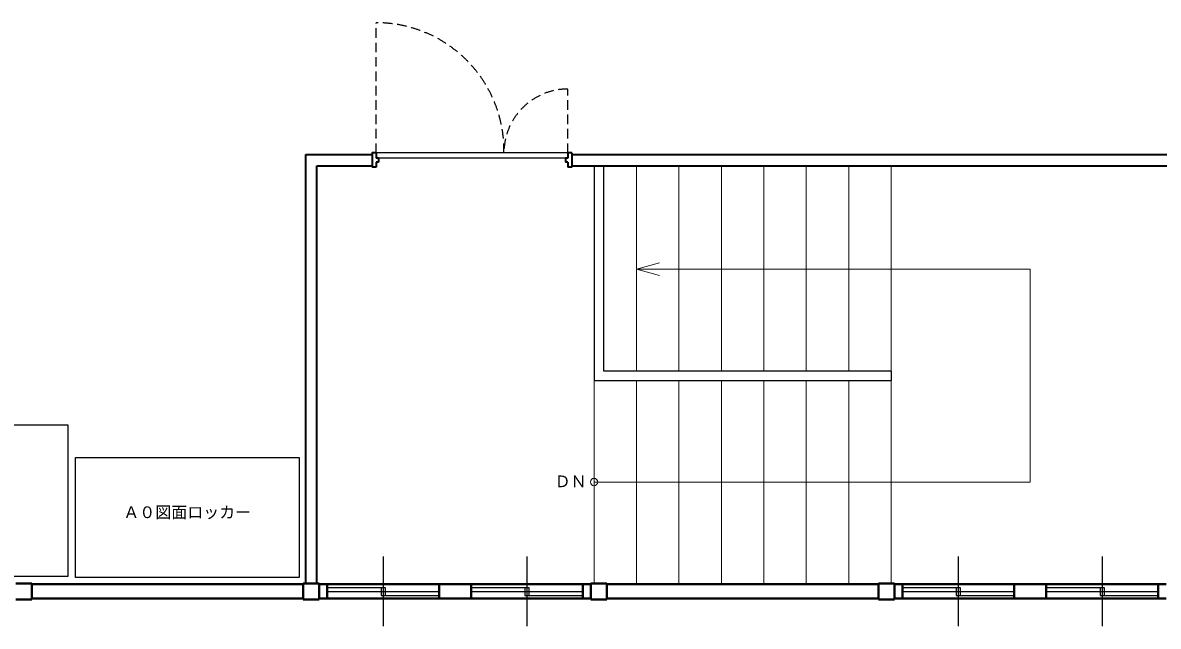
# Model space of a CAD drawing. Units: millimetres at full size, sheet at 1:50; details may follow other scales. Extents: x -14675 to 15005, y -12610 to 11367.
# Drawn here: x -355 to 6753, y 609 to 4388 of the extents above; entities that cross this region are included whole.
import ezdxf
from ezdxf.enums import TextEntityAlignment as Align

# ---------------------------------------------------------------- set-up
doc = ezdxf.new("R2010")
doc.units = ezdxf.units.MM
doc.header["$LTSCALE"] = 50
doc.linetypes.add('DASHED1', pattern=[1.8, 1.2, -0.6])
for name, color, linetype, lineweight in [('0-2', 2, 'Continuous', 40), ('0-3', 7, 'Continuous', 25), ('0-4', 7, 'Continuous', 25), ('0-F', 4, 'Continuous', 18)]:
    doc.layers.add(name, color=color, linetype=linetype, lineweight=lineweight)
doc.styles.add('ＭＳ ゴシック', font='')
doc.styles.get('ＭＳ ゴシック').set_extended_font_data('MS Gothic')

msp = doc.modelspace()

# ---------------------------------------------------------------- linework, layer by layer
at = {"layer": '0-2', "color": 7, "lineweight": 25}
for p, q in [((1901.41, 1045.61), (1901.41, 609.36)), ((2801.41, 1045.61), (2801.41, 609.36)), ((5501.41, 1045.61), (5501.41, 609.36)), ((6401.41, 1045.61), (6401.41, 609.36)), ((1551.41, 852.49), (1913.91, 852.49)), ((1551.41, 827.49), (2251.41, 827.49)), ((1888.91, 852.49), (1888.91, 802.49)), ((1888.91, 802.49), (2251.41, 802.49)), ((1913.91, 852.49), (1913.91, 802.49)), ((2451.41, 852.49), (2813.91, 852.49)), ((2451.41, 827.49), (3151.41, 827.49)), ((2788.91, 852.49), (2788.91, 802.49)), ((2788.91, 802.49), (3151.41, 802.49)), ((2813.91, 852.49), (2813.91, 802.49)), ((5151.41, 852.49), (5513.91, 852.49)), ((5151.41, 827.49), (5851.41, 827.49)), ((5488.91, 852.49), (5488.91, 802.49)), ((5488.91, 802.49), (5851.41, 802.49)), ((5513.91, 852.49), (5513.91, 802.49)), ((6051.41, 852.49), (6413.91, 852.49)), ((6051.41, 827.49), (6751.41, 827.49)), ((6388.91, 852.49), (6388.91, 802.49)), ((6388.91, 802.49), (6751.41, 802.49)), ((6413.91, 852.49), (6413.91, 802.49))]:
    msp.add_line(p, q, dxfattribs=at)
at = {"layer": '0-2'}
for p, q in [((-398.59, 877.49), (-298.59, 877.49)), ((-298.59, 872.49), (-298.59, 877.49)), ((1401.41, 872.49), (-298.59, 872.49)), ((1401.41, 872.49), (1401.41, 877.49)), ((1401.41, 877.49), (1501.41, 877.49)), ((1501.41, 872.49), (1501.41, 877.49)), ((3201.41, 872.49), (1501.41, 872.49)), ((1551.41, 872.49), (1551.41, 782.49)), ((2251.41, 872.49), (2251.41, 782.49)), ((2451.41, 872.49), (2451.41, 782.49)), ((3151.41, 872.49), (3151.41, 782.49)), ((3201.41, 872.49), (3201.41, 877.49)), ((3201.41, 877.49), (3301.41, 877.49)), ((3301.41, 872.49), (3301.41, 877.49)), ((5001.41, 872.49), (3301.41, 872.49)), ((5001.41, 872.49), (5001.41, 877.49)), ((5001.41, 877.49), (5101.42, 877.49)), ((5101.42, 872.49), (5101.42, 877.49)), ((6801.42, 872.49), (5101.42, 872.49)), ((5151.42, 872.49), (5151.42, 782.49)), ((5851.41, 872.49), (5851.41, 782.49)), ((6051.41, 872.49), (6051.41, 782.49)), ((6751.41, 872.49), (6751.41, 782.49)), ((1401.41, 782.49), (-298.59, 782.49)), ((3201.41, 782.49), (1501.41, 782.49)), ((5001.41, 782.49), (3301.41, 782.49)), ((6801.42, 782.49), (5101.42, 782.49)), ((-298.59, 777.49), (-398.59, 777.49)), ((1501.41, 777.49), (1401.41, 777.49)), ((3301.41, 777.49), (3201.41, 777.49)), ((5101.42, 777.49), (5001.41, 777.49))]:
    msp.add_line(p, q, dxfattribs=at)
for points in [[(-298.59, 872.49), (-298.59, 782.49), (-298.59, 777.49)], [(1401.41, 872.49), (1401.41, 782.49), (1401.41, 777.49)], [(1501.41, 872.49), (1501.41, 782.49), (1501.41, 777.49)], [(3201.41, 872.49), (3201.41, 782.49), (3201.41, 777.49)], [(3301.41, 872.49), (3301.41, 782.49), (3301.41, 777.49)], [(5001.41, 872.49), (5001.41, 782.49), (5001.41, 777.49)], [(5101.42, 872.49), (5101.42, 782.49), (5101.42, 777.49)]]:
    msp.add_lwpolyline(points, dxfattribs=at)
at = {"layer": '0-3', "linetype": 'DASHED1'}
for p, q in [((1857.55, 3572.49), (1857.55, 4387.63)), ((3057.55, 3572.49), (3057.55, 3972.49))]:
    msp.add_line(p, q, dxfattribs=at)
at = {"layer": '0-3', "color": 3, "lineweight": 35}
for p, q in [((1416.41, 3562.49), (1832.55, 3562.49)), ((1416.41, 877.49), (1416.41, 3562.49)), ((1857.55, 3572.49), (1857.55, 3539.49)), ((3082.55, 3572.49), (3057.55, 3572.49)), ((3057.55, 3572.49), (3057.55, 3539.49)), ((3082.55, 3572.49), (3082.55, 3482.49)), ((3082.55, 3562.49), (7751.42, 3562.49)), ((1486.41, 3492.49), (1832.55, 3492.49)), ((1486.41, 877.49), (1486.41, 3492.49)), ((1872.55, 3539.49), (1857.55, 3539.49)), ((1857.55, 3515.49), (1857.55, 3482.49)), ((1872.55, 3515.49), (1857.55, 3515.49)), ((1872.55, 3539.49), (1872.55, 3515.49)), ((3042.55, 3539.49), (3042.55, 3515.49)), ((3057.55, 3539.49), (3042.55, 3539.49)), ((3057.55, 3515.49), (3042.55, 3515.49)), ((3057.55, 3515.49), (3057.55, 3482.49)), ((3082.55, 3492.49), (7751.42, 3492.49)), ((1857.55, 3482.49), (1832.55, 3482.49)), ((3082.55, 3482.49), (3057.55, 3482.49))]:
    msp.add_line(p, q, dxfattribs=at)
at = {"layer": '0-3'}
for p, q in [((3057.55, 3572.49), (1857.55, 3572.49)), ((1857.55, 3542.49), (3057.55, 3542.49)), ((3221.41, 3492.49), (3221.41, 2147.49)), ((3281.41, 3492.49), (3281.41, 2207.49)), ((3281.41, 2207.49), (5081.42, 2207.49)), ((5081.42, 2207.49), (5081.42, 2147.49)), ((3221.41, 2147.49), (5081.42, 2147.49))]:
    msp.add_line(p, q, dxfattribs=at)
at = {"layer": '0-3', "color": 4, "lineweight": 18}
for p, q in [((3487.13, 3482.48), (3487.13, 2207.49)), ((3752.84, 3482.48), (3752.84, 2207.49)), ((4018.56, 3482.48), (4018.56, 2207.49)), ((4284.27, 3482.48), (4284.27, 2207.49)), ((4549.99, 3482.48), (4549.99, 2207.49)), ((4815.7, 3482.48), (4815.7, 2207.49)), ((5081.42, 3482.48), (5081.42, 2212.49)), ((3221.41, 2147.49), (3221.41, 877.49)), ((3487.13, 2147.49), (3487.13, 872.49)), ((3752.84, 2147.49), (3752.84, 872.49)), ((4018.56, 2147.49), (4018.56, 872.49)), ((4284.27, 2147.49), (4284.27, 872.49)), ((4549.99, 2147.49), (4549.99, 872.49)), ((4815.7, 2147.49), (4815.7, 872.49)), ((5081.42, 2147.49), (5081.42, 877.49))]:
    msp.add_line(p, q, dxfattribs=at)
at = {"layer": '0-3', "color": 3, "lineweight": 35}
msp.add_lwpolyline([(1857.55, 3572.49), (1832.55, 3572.49), (1832.55, 3482.49)], dxfattribs=at)
at = {"layer": '0-3', "linetype": 'DASHED1'}
for centre, radius, start, end in [((1857.55, 3587.49), 800.14, 358.92593, 90), ((3057.55, 3572.49), 400, 90, 179.99965)]:
    msp.add_arc(centre, radius, start, end, dxfattribs=at)
at = {"layer": '0-4'}
for points in [[(-1522.28, 920.37), (-1522.28, 1870.37), (-72.28, 1870.37), (-72.28, 920.37)], [(-24.09, 915.76), (-24.09, 1665.76), (1375.91, 1665.76), (1375.91, 915.76)]]:
    msp.add_lwpolyline(points, close=True, dxfattribs=at)
at = {"layer": '0-F'}
for p, q in [((3487.13, 2844.99), (3632.02, 2883.81)), ((3487.13, 2844.99), (3632.02, 2806.16)), ((3221.41, 1512.49), (5951.41, 1512.49))]:
    msp.add_line(p, q, dxfattribs=at)
msp.add_lwpolyline([(3487.13, 2844.99), (5951.41, 2844.99), (5951.41, 1512.49)], dxfattribs=at)
msp.add_circle((3221.41, 1512.49), 22.89, dxfattribs=at)

# ---------------------------------------------------------------- texts
at = {"layer": '0-3', "color": 4, "style": 'ＭＳ ゴシック'}
msp.add_text('ＤＮ', height=73.31, dxfattribs=at).set_placement((2974.58, 1458.11), align=Align.BOTTOM_LEFT)
at = {"layer": '0-4', "color": 4, "style": 'ＭＳ ゴシック'}
msp.add_text('Ａ０図面ロッカー', height=73.31, dxfattribs=at).set_placement((274.92, 1264.61), align=Align.BOTTOM_LEFT)

doc.saveas('drawing.dxf')
